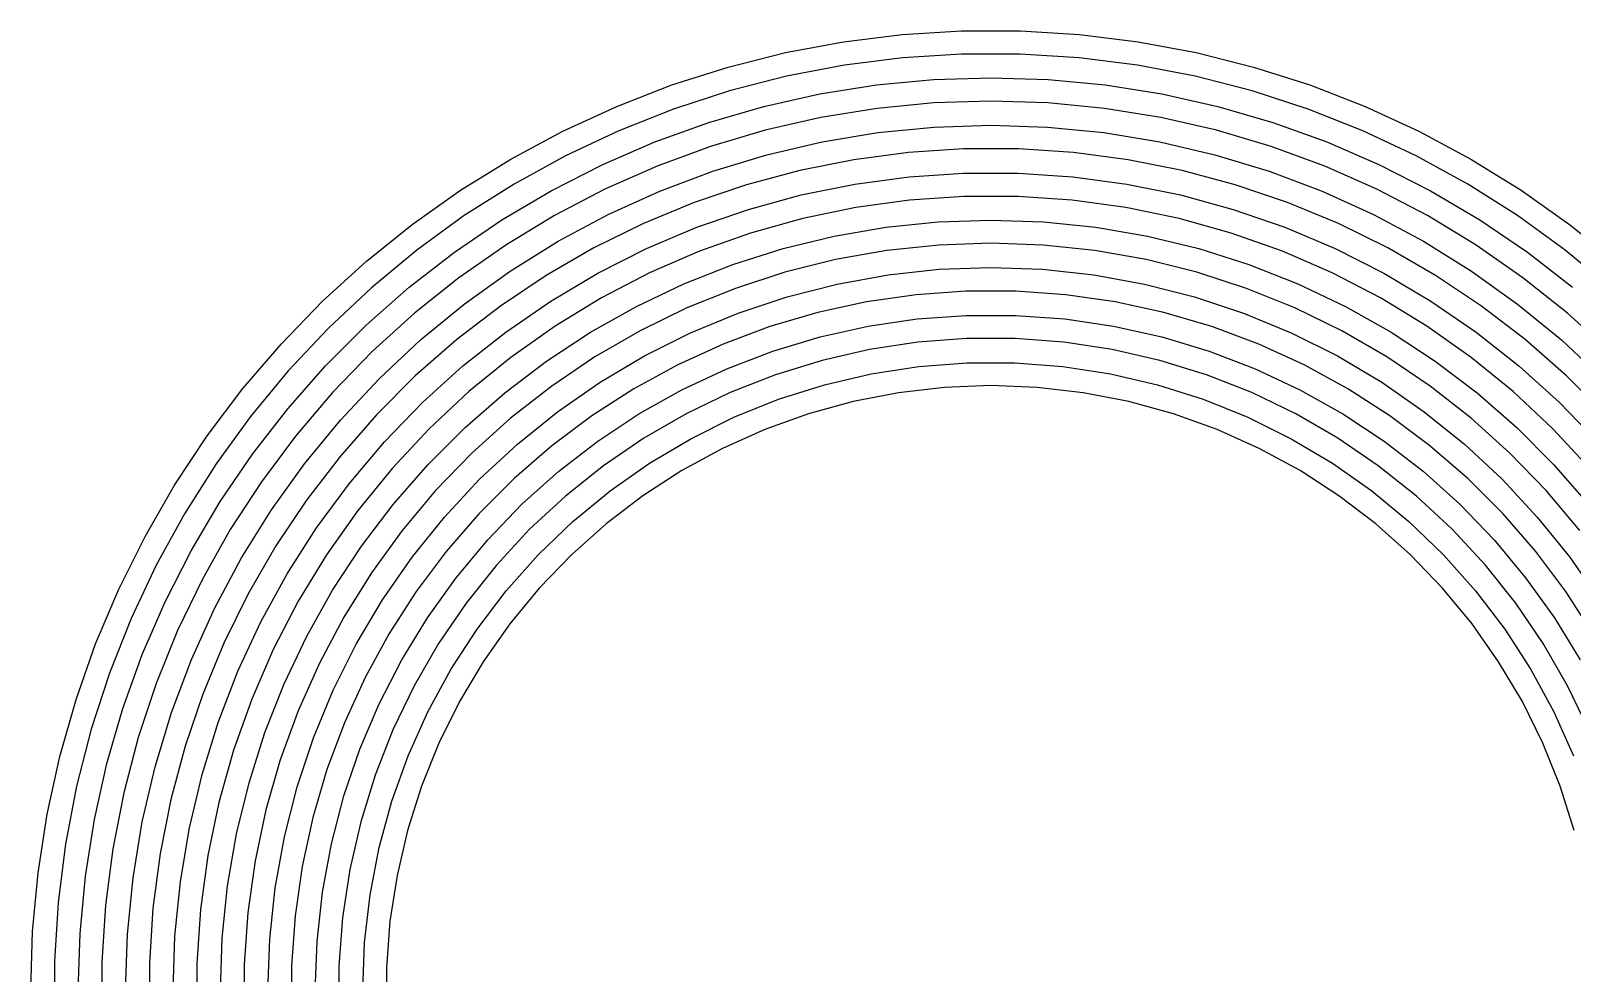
# Model space of a CAD drawing. Extents: x 25 to 275, y -107 to -24.
# Drawn here: x 100.12 to 116.38, y -64.82 to -54.88 of the extents above; entities that cross this region are included whole.
import ezdxf

# ---------------------------------------------------------------- set-up
doc = ezdxf.new("R2010")
doc.units = 0
doc.layers.add('BLACK', color=7, linetype='CONTINUOUS')

msp = doc.modelspace()

# ---------------------------------------------------------------- linework, layer by layer
at = {"layer": 'BLACK', "linetype": 'CONTINUOUS'}
for p, q in [((108.696909, -54.994825), (109.315783, -54.918191)), ((109.315783, -54.918191), (109.9382, -54.879802)), ((109.9382, -54.879802), (110.5618, -54.879802)), ((110.5618, -54.879802), (111.184217, -54.918191)), ((111.184217, -54.918191), (111.803091, -54.994825)), ((108.083928, -55.109411), (108.696909, -54.994825)), ((111.803091, -54.994825), (112.416072, -55.109411)), ((106.884908, -55.450561), (107.479162, -55.261515)), ((107.479162, -55.261515), (108.083928, -55.109411)), ((108.704447, -55.241763), (108.094772, -55.358064)), ((109.320222, -55.163972), (108.704447, -55.241763)), ((109.939666, -55.125), (109.320222, -55.163972)), ((110.560334, -55.125), (109.939666, -55.125)), ((111.179778, -55.163972), (110.560334, -55.125)), ((111.795553, -55.241763), (111.179778, -55.163972)), ((112.405228, -55.358064), (111.795553, -55.241763)), ((112.416072, -55.109411), (113.020838, -55.261515)), ((113.020838, -55.261515), (113.615092, -55.450561)), ((108.094772, -55.358064), (107.493603, -55.512418)), ((109.043668, -55.450896), (109.645641, -55.393993)), ((109.645641, -55.393993), (110.25, -55.375)), ((110.25, -55.375), (110.854359, -55.393993)), ((110.854359, -55.393993), (111.456332, -55.450896)), ((113.006397, -55.512418), (112.405228, -55.358064)), ((106.303418, -55.675832), (106.884908, -55.450561)), ((107.493603, -55.512418), (106.903312, -55.704216)), ((107.85636, -55.677387), (108.446455, -55.545485)), ((108.446455, -55.545485), (109.043668, -55.450896)), ((111.456332, -55.450896), (112.053545, -55.545485)), ((112.053545, -55.545485), (112.64364, -55.677387)), ((113.596688, -55.704216), (113.006397, -55.512418)), ((113.615092, -55.450561), (114.196582, -55.675832)), ((105.736899, -55.936472), (106.303418, -55.675832)), ((106.903312, -55.704216), (106.326228, -55.932699)), ((107.275711, -55.846081), (107.85636, -55.677387)), ((109.050535, -55.697189), (108.456967, -55.793153)), ((109.649033, -55.639453), (109.050535, -55.697189)), ((110.25, -55.620181), (109.649033, -55.639453)), ((110.850967, -55.639453), (110.25, -55.620181)), ((111.449465, -55.697189), (110.850967, -55.639453)), ((112.043033, -55.793153), (111.449465, -55.697189)), ((112.64364, -55.677387), (113.224289, -55.846081)), ((114.173772, -55.932699), (113.596688, -55.704216)), ((114.196582, -55.675832), (114.763101, -55.936472)), ((106.706801, -56.050901), (107.275711, -55.846081)), ((108.456967, -55.793153), (107.870766, -55.926949)), ((109.058948, -55.953066), (109.653196, -55.894537)), ((109.653196, -55.894537), (110.25, -55.875)), ((110.25, -55.875), (110.846804, -55.894537)), ((110.846804, -55.894537), (111.441052, -55.953066)), ((112.629234, -55.926949), (112.043033, -55.793153)), ((113.224289, -55.846081), (113.793199, -56.050901)), ((105.1875, -56.231493), (105.736899, -55.936472)), ((106.326228, -55.932699), (105.764631, -56.196967)), ((106.151874, -56.29104), (106.706801, -56.050901)), ((107.870766, -55.926949), (107.294342, -56.098029)), ((107.888276, -56.185927), (108.469801, -56.050334)), ((108.469801, -56.050334), (109.058948, -55.953066)), ((111.441052, -55.953066), (112.030199, -56.050334)), ((112.030199, -56.050334), (112.611724, -56.185927)), ((113.205658, -56.098029), (112.629234, -55.926949)), ((113.793199, -56.050901), (114.348126, -56.29104)), ((114.735369, -56.196967), (114.173772, -55.932699)), ((114.763101, -55.936472), (115.3125, -56.231493)), ((104.657305, -56.559776), (105.1875, -56.231493)), ((105.764631, -56.196967), (105.220734, -56.495976)), ((107.294342, -56.098029), (106.730063, -56.305689)), ((107.316865, -56.359263), (107.888276, -56.185927)), ((108.803528, -56.23885), (108.233619, -56.352212)), ((109.379632, -56.163004), (108.803528, -56.23885)), ((109.959463, -56.125), (109.379632, -56.163004)), ((110.540537, -56.125), (109.959463, -56.125)), ((111.120368, -56.163004), (110.540537, -56.125)), ((111.696472, -56.23885), (111.120368, -56.163004)), ((112.266381, -56.352212), (111.696472, -56.23885)), ((112.611724, -56.185927), (113.183135, -56.359263)), ((113.769937, -56.305689), (113.205658, -56.098029)), ((115.279266, -56.495976), (114.735369, -56.196967)), ((115.3125, -56.231493), (115.842695, -56.559776)), ((105.613121, -56.565548), (106.151874, -56.29104)), ((106.730063, -56.305689), (106.180249, -56.549075)), ((106.758014, -56.569599), (107.316865, -56.359263)), ((108.233619, -56.352212), (107.672343, -56.502605)), ((109.386675, -56.418316), (109.961796, -56.379817)), ((109.961796, -56.379817), (110.538204, -56.379817)), ((110.538204, -56.379817), (111.113325, -56.418316)), ((112.827657, -56.502605), (112.266381, -56.352212)), ((113.183135, -56.359263), (113.741986, -56.569599)), ((114.319751, -56.549075), (113.769937, -56.305689)), ((114.348126, -56.29104), (114.886879, -56.565548)), ((104.148324, -56.920076), (104.657305, -56.559776)), ((105.220734, -56.495976), (104.696686, -56.828547)), ((105.092667, -56.873344), (105.613121, -56.565548)), ((106.180249, -56.549075), (105.647158, -56.827188)), ((107.672343, -56.502605), (107.122106, -56.689386)), ((108.250551, -56.609957), (108.815409, -56.495144)), ((108.815409, -56.495144), (109.386675, -56.418316)), ((111.113325, -56.418316), (111.684591, -56.495144)), ((111.684591, -56.495144), (112.249449, -56.609957)), ((113.377894, -56.689386), (112.827657, -56.502605)), ((114.852842, -56.827188), (114.319751, -56.549075)), ((114.886879, -56.565548), (115.407333, -56.873344)), ((115.803314, -56.828547), (115.279266, -56.495976)), ((115.842695, -56.559776), (116.351676, -56.920076)), ((106.214116, -56.816036), (106.758014, -56.569599)), ((107.122106, -56.689386), (106.585263, -56.911753)), ((107.694623, -56.762241), (108.250551, -56.609957)), ((109.393038, -56.664048), (108.826171, -56.741963)), ((109.963901, -56.625), (109.393038, -56.664048)), ((110.536099, -56.625), (109.963901, -56.625)), ((111.106962, -56.664048), (110.536099, -56.625)), ((111.673829, -56.741963), (111.106962, -56.664048)), ((112.249449, -56.609957), (112.805377, -56.762241)), ((113.914737, -56.911753), (113.377894, -56.689386)), ((113.741986, -56.569599), (114.285884, -56.816036)), ((104.696686, -56.828547), (104.194555, -57.193367)), ((104.592567, -57.213211), (105.092667, -56.873344)), ((105.647158, -56.827188), (105.132981, -57.138885)), ((105.6875, -57.097518), (106.214116, -56.816036)), ((107.150108, -56.951317), (107.694623, -56.762241)), ((108.265941, -56.85838), (107.714963, -57.012756)), ((108.826171, -56.741963), (108.265941, -56.85838)), ((109.69553, -56.893941), (110.25, -56.875)), ((110.25, -56.875), (110.80447, -56.893941)), ((112.234059, -56.85838), (111.673829, -56.741963)), ((112.785037, -57.012756), (112.234059, -56.85838)), ((112.805377, -56.762241), (113.349892, -56.951317)), ((114.285884, -56.816036), (114.8125, -57.097518)), ((115.367019, -57.138885), (114.852842, -56.827188)), ((115.407333, -56.873344), (115.907433, -57.213211)), ((116.305445, -57.193367), (115.803314, -56.828547)), ((103.66249, -57.311025), (104.148324, -56.920076)), ((106.585263, -56.911753), (106.064113, -57.168756)), ((106.619438, -57.176341), (107.150108, -56.951317)), ((107.714963, -57.012756), (107.175804, -57.204374)), ((108.057901, -57.176297), (108.59692, -57.044942)), ((108.59692, -57.044942), (109.143646, -56.950677)), ((109.143646, -56.950677), (109.69553, -56.893941)), ((110.80447, -56.893941), (111.356354, -56.950677)), ((111.356354, -56.950677), (111.90308, -57.044942)), ((111.90308, -57.044942), (112.442099, -57.176297)), ((113.324196, -57.204374), (112.785037, -57.012756)), ((113.349892, -56.951317), (113.880562, -57.176341)), ((114.435887, -57.168756), (113.914737, -56.911753)), ((116.351676, -56.920076), (116.83751, -57.311025)), ((104.194555, -57.193367), (103.716321, -57.588996)), ((104.114794, -57.58381), (104.592567, -57.213211)), ((105.132981, -57.138885), (104.639831, -57.482885)), ((105.180422, -57.41284), (105.6875, -57.097518)), ((106.064113, -57.168756), (105.560887, -57.459294)), ((106.104982, -57.436307), (106.619438, -57.176341)), ((107.175804, -57.204374), (106.650978, -57.432338)), ((107.529103, -57.34413), (108.057901, -57.176297)), ((109.153344, -57.196886), (108.611697, -57.292393)), ((109.700333, -57.139395), (109.153344, -57.196886)), ((110.25, -57.1202), (109.700333, -57.139395)), ((110.799667, -57.139395), (110.25, -57.1202)), ((111.346656, -57.196886), (110.799667, -57.139395)), ((111.888303, -57.292393), (111.346656, -57.196886)), ((112.442099, -57.176297), (112.970897, -57.34413)), ((113.849022, -57.432338), (113.324196, -57.204374)), ((113.880562, -57.176341), (114.395018, -57.436307)), ((114.939113, -57.459294), (114.435887, -57.168756)), ((114.8125, -57.097518), (115.319578, -57.41284)), ((115.860169, -57.482885), (115.367019, -57.138885)), ((115.907433, -57.213211), (116.385206, -57.58381)), ((116.783679, -57.588996), (116.305445, -57.193367)), ((103.201644, -57.731142), (103.66249, -57.311025)), ((107.012991, -57.547658), (107.529103, -57.34413)), ((108.611697, -57.292393), (108.078033, -57.42545)), ((109.706039, -57.394428), (110.25, -57.375)), ((110.25, -57.375), (110.793961, -57.394428)), ((112.421967, -57.42545), (111.888303, -57.292393)), ((112.970897, -57.34413), (113.487009, -57.547658)), ((104.639831, -57.482885), (104.169735, -57.857775)), ((104.695052, -57.760651), (105.180422, -57.41284)), ((105.560887, -57.459294), (105.077741, -57.782121)), ((105.60904, -57.730054), (106.104982, -57.436307)), ((106.650978, -57.432338), (106.142933, -57.695586)), ((108.078033, -57.42545), (107.55495, -57.59541)), ((108.62919, -57.549255), (109.164849, -57.452612)), ((109.164849, -57.452612), (109.706039, -57.394428)), ((110.793961, -57.394428), (111.335151, -57.452612)), ((111.335151, -57.452612), (111.87081, -57.549255)), ((112.94505, -57.59541), (112.421967, -57.42545)), ((114.357067, -57.695586), (113.849022, -57.432338)), ((114.395018, -57.436307), (114.89096, -57.730054)), ((115.422259, -57.782121), (114.939113, -57.459294)), ((115.319578, -57.41284), (115.804948, -57.760651)), ((116.330265, -57.857775), (115.860169, -57.482885)), ((103.716321, -57.588996), (103.263873, -58.013873)), ((103.661234, -57.983677), (104.114794, -57.58381)), ((106.142933, -57.695586), (105.654036, -57.99289)), ((106.511972, -57.785933), (107.012991, -57.547658)), ((107.55495, -57.59541), (107.044997, -57.801445)), ((107.585336, -57.855758), (108.101789, -57.683866)), ((108.101789, -57.683866), (108.62919, -57.549255)), ((109.461146, -57.662581), (108.93971, -57.737553)), ((109.986601, -57.625), (109.461146, -57.662581)), ((110.513399, -57.625), (109.986601, -57.625)), ((111.038854, -57.662581), (110.513399, -57.625)), ((111.56029, -57.737553), (111.038854, -57.662581)), ((111.87081, -57.549255), (112.398211, -57.683866)), ((112.398211, -57.683866), (112.914664, -57.855758)), ((113.455003, -57.801445), (112.94505, -57.59541)), ((113.487009, -57.547658), (113.988028, -57.785933)), ((114.845964, -57.99289), (114.357067, -57.695586)), ((102.767535, -58.178832), (103.201644, -57.731142)), ((104.169735, -57.857775), (103.724624, -58.262013)), ((104.233469, -58.139462), (104.695052, -57.760651)), ((105.077741, -57.782121), (104.616744, -58.135857)), ((105.133825, -58.056271), (105.60904, -57.730054)), ((106.02838, -58.057842), (106.511972, -57.785933)), ((107.044997, -57.801445), (106.550658, -58.04255)), ((107.082461, -58.064056), (107.585336, -57.855758)), ((108.424952, -57.849531), (107.919493, -57.997947)), ((108.93971, -57.737553), (108.424952, -57.849531)), ((112.075048, -57.849531), (111.56029, -57.737553)), ((112.580507, -57.997947), (112.075048, -57.849531)), ((112.914664, -57.855758), (113.417539, -58.064056)), ((113.949342, -58.04255), (113.455003, -57.801445)), ((113.988028, -57.785933), (114.47162, -58.057842)), ((114.89096, -57.730054), (115.366175, -58.056271)), ((115.883256, -58.135857), (115.422259, -57.782121)), ((115.804948, -57.760651), (116.266531, -58.139462)), ((116.775376, -58.262013), (116.330265, -57.857775)), ((103.263873, -58.013873), (102.838996, -58.466321)), ((103.233677, -58.411234), (103.661234, -57.983677)), ((105.654036, -57.99289), (105.186569, -58.322865)), ((107.919493, -57.997947), (107.42591, -58.182044)), ((108.44785, -58.106679), (108.955837, -57.99352)), ((108.955837, -57.99352), (109.47073, -57.917743)), ((109.47073, -57.917743), (109.989781, -57.879753)), ((109.989781, -57.879753), (110.510219, -57.879753)), ((110.510219, -57.879753), (111.02927, -57.917743)), ((111.02927, -57.917743), (111.544163, -57.99352)), ((111.544163, -57.99352), (112.05215, -58.106679)), ((113.07409, -58.182044), (112.580507, -57.997947)), ((115.313431, -58.322865), (114.845964, -57.99289)), ((102.361809, -58.652396), (102.767535, -58.178832)), ((103.797651, -58.547651), (104.233469, -58.139462)), ((104.616744, -58.135857), (104.179869, -58.518987)), ((104.68146, -58.4135), (105.133825, -58.056271)), ((105.564472, -58.36212), (106.02838, -58.057842)), ((106.550658, -58.04255), (106.074342, -58.317551)), ((106.595726, -58.307698), (107.082461, -58.064056)), ((107.42591, -58.182044), (106.946718, -58.400884)), ((107.949477, -58.256617), (108.44785, -58.106679)), ((109.479706, -58.163448), (108.970963, -58.240128)), ((109.992756, -58.125), (109.479706, -58.163448)), ((110.507244, -58.125), (109.992756, -58.125)), ((111.020294, -58.163448), (110.507244, -58.125)), ((111.529037, -58.240128), (111.020294, -58.163448)), ((112.05215, -58.106679), (112.550523, -58.256617)), ((113.553282, -58.400884), (113.07409, -58.182044)), ((113.417539, -58.064056), (113.904274, -58.307698)), ((114.425658, -58.317551), (113.949342, -58.04255)), ((114.47162, -58.057842), (114.935528, -58.36212)), ((115.366175, -58.056271), (115.81854, -58.4135)), ((116.320131, -58.518987), (115.883256, -58.135857)), ((116.266531, -58.139462), (116.702349, -58.547651)), ((103.724624, -58.262013), (103.306326, -58.693939)), ((105.186569, -58.322865), (104.742709, -58.683972)), ((106.074342, -58.317551), (105.61837, -58.625108)), ((106.127614, -58.585442), (106.595726, -58.307698)), ((107.463379, -58.442533), (107.949477, -58.256617)), ((108.469374, -58.354613), (107.977742, -58.506261)), ((108.970963, -58.240128), (108.469374, -58.354613)), ((112.030626, -58.354613), (111.529037, -58.240128)), ((112.522258, -58.506261), (112.030626, -58.354613)), ((112.550523, -58.256617), (113.036621, -58.442533)), ((113.904274, -58.307698), (114.372386, -58.585442)), ((114.88163, -58.625108), (114.425658, -58.317551)), ((115.757291, -58.683972), (115.313431, -58.322865)), ((102.838996, -58.466321), (102.443367, -58.944555)), ((102.83381, -58.864794), (103.233677, -58.411234)), ((104.253965, -58.800146), (104.68146, -58.4135)), ((105.12241, -58.697346), (105.564472, -58.36212)), ((106.946718, -58.400884), (106.484359, -58.653351)), ((106.992148, -58.663437), (107.463379, -58.442533)), ((107.977742, -58.506261), (107.498818, -58.694225)), ((108.494498, -58.611821), (108.988659, -58.496182)), ((108.988659, -58.496182), (109.490222, -58.418711)), ((109.490222, -58.418711), (109.996244, -58.379862)), ((109.996244, -58.379862), (110.503756, -58.379862)), ((110.503756, -58.379862), (111.009778, -58.418711)), ((111.009778, -58.418711), (111.511341, -58.496182)), ((111.511341, -58.496182), (112.005502, -58.611821)), ((113.001182, -58.694225), (112.522258, -58.506261)), ((113.036621, -58.442533), (113.507852, -58.663437)), ((114.015641, -58.653351), (113.553282, -58.400884)), ((114.935528, -58.36212), (115.37759, -58.697346)), ((115.81854, -58.4135), (116.246035, -58.800146)), ((101.986006, -59.15004), (102.361809, -58.652396)), ((103.389462, -58.983469), (103.797651, -58.547651)), ((104.179869, -58.518987), (103.768987, -58.929869)), ((105.61837, -58.625108), (105.184962, -58.963723)), ((105.680508, -58.895873), (106.127614, -58.585442)), ((106.484359, -58.653351), (106.041189, -58.938159)), ((106.5383, -58.918149), (106.992148, -58.663437)), ((108.010638, -58.764947), (108.494498, -58.611821)), ((109.76164, -58.639037), (109.276146, -58.695085)), ((110.25, -58.620318), (109.76164, -58.639037)), ((110.73836, -58.639037), (110.25, -58.620318)), ((111.223854, -58.695085), (110.73836, -58.639037)), ((112.005502, -58.611821), (112.489362, -58.764947)), ((113.507852, -58.663437), (113.9617, -58.918149)), ((114.458811, -58.938159), (114.015641, -58.653351)), ((114.372386, -58.585442), (114.819492, -58.895873)), ((115.315038, -58.963723), (114.88163, -58.625108)), ((116.731013, -58.929869), (116.320131, -58.518987)), ((103.306326, -58.693939), (102.916562, -59.151779)), ((103.853251, -59.214482), (104.253965, -58.800146)), ((104.742709, -58.683972), (104.324526, -59.074526)), ((104.704256, -59.061958), (105.12241, -58.697346)), ((107.498818, -58.694225), (107.03528, -58.917453)), ((107.53992, -58.954664), (108.010638, -58.764947)), ((108.796367, -58.788133), (108.325119, -58.917634)), ((109.276146, -58.695085), (108.796367, -58.788133)), ((111.703633, -58.788133), (111.223854, -58.695085)), ((112.174881, -58.917634), (111.703633, -58.788133)), ((112.489362, -58.764947), (112.96008, -58.954664)), ((113.46472, -58.917453), (113.001182, -58.694225)), ((115.37759, -58.697346), (115.795744, -59.061958)), ((116.175474, -59.074526), (115.757291, -58.683972)), ((116.246035, -58.800146), (116.646749, -59.214482)), ((102.443367, -58.944555), (102.078547, -59.446686)), ((102.463211, -59.342567), (102.83381, -58.864794)), ((103.010651, -59.445052), (103.389462, -58.983469)), ((103.768987, -58.929869), (103.385857, -59.366744)), ((105.184962, -58.963723), (104.776231, -59.331746)), ((105.256687, -59.237409), (105.680508, -58.895873)), ((106.041189, -58.938159), (105.619466, -59.253857)), ((106.104255, -59.205311), (106.5383, -58.918149)), ((107.03528, -58.917453), (106.58972, -59.174698)), ((107.085106, -59.179856), (107.53992, -58.954664)), ((108.325119, -58.917634), (107.865166, -59.082829)), ((112.634834, -59.082829), (112.174881, -58.917634)), ((112.96008, -58.954664), (113.414894, -59.179856)), ((113.91028, -59.174698), (113.46472, -58.917453)), ((113.9617, -58.918149), (114.395745, -59.205311)), ((114.880534, -59.253857), (114.458811, -58.938159)), ((114.819492, -58.895873), (115.243313, -59.237409)), ((115.723769, -59.331746), (115.315038, -58.963723)), ((101.641552, -59.669874), (101.986006, -59.15004)), ((102.916562, -59.151779), (102.556933, -59.633649)), ((104.324526, -59.074526), (103.933972, -59.492709)), ((104.311958, -59.454256), (104.704256, -59.061958)), ((107.865166, -59.082829), (107.419209, -59.282749)), ((113.080791, -59.282749), (112.634834, -59.082829)), ((115.795744, -59.061958), (116.188042, -59.454256)), ((116.566028, -59.492709), (116.175474, -59.074526)), ((103.481105, -59.654657), (103.853251, -59.214482)), ((104.858311, -59.608311), (105.256687, -59.237409)), ((105.619466, -59.253857), (105.221339, -59.598837)), ((105.69233, -59.523389), (106.104255, -59.205311)), ((106.58972, -59.174698), (106.164629, -59.464519)), ((106.648865, -59.439204), (107.085106, -59.179856)), ((107.419209, -59.282749), (106.989863, -59.516219)), ((113.510137, -59.516219), (113.080791, -59.282749)), ((113.414894, -59.179856), (113.851135, -59.439204)), ((114.335371, -59.464519), (113.91028, -59.174698)), ((114.395745, -59.205311), (114.80767, -59.523389)), ((115.278661, -59.598837), (114.880534, -59.253857)), ((115.243313, -59.237409), (115.641689, -59.608311)), ((102.078547, -59.446686), (101.745976, -59.970734)), ((102.123344, -59.842667), (102.463211, -59.342567)), ((102.66284, -59.930422), (103.010651, -59.445052)), ((103.385857, -59.366744), (103.032121, -59.827741)), ((103.933972, -59.492709), (103.572865, -59.936569)), ((103.947346, -59.87241), (104.311958, -59.454256)), ((104.776231, -59.331746), (104.394167, -59.727385)), ((106.164629, -59.464519), (105.762386, -59.785298)), ((106.233757, -59.731185), (106.648865, -59.439204)), ((113.851135, -59.439204), (114.266243, -59.731185)), ((114.737614, -59.785298), (114.335371, -59.464519)), ((116.105833, -59.727385), (115.723769, -59.331746)), ((116.188042, -59.454256), (116.552654, -59.87241)), ((102.556933, -59.633649), (102.228916, -60.137572)), ((103.139192, -60.118706), (103.481105, -59.654657)), ((104.487409, -60.006687), (104.858311, -59.608311)), ((105.221339, -59.598837), (104.848837, -59.971339)), ((105.304721, -59.870688), (105.69233, -59.523389)), ((106.989863, -59.516219), (106.57965, -59.781871)), ((113.92035, -59.781871), (113.510137, -59.516219)), ((114.80767, -59.523389), (115.195279, -59.870688)), ((115.651163, -59.971339), (115.278661, -59.598837)), ((115.641689, -59.608311), (116.012591, -60.006687)), ((101.329752, -60.209928), (101.641552, -59.669874)), ((104.394167, -59.727385), (104.040633, -60.148711)), ((105.762386, -59.785298), (105.385239, -60.135239)), ((105.842217, -60.054085), (106.233757, -59.731185)), ((106.57965, -59.781871), (106.190976, -60.078144)), ((114.309024, -60.078144), (113.92035, -59.781871)), ((114.266243, -59.731185), (114.657783, -60.054085)), ((115.114761, -60.135239), (114.737614, -59.785298)), ((116.459367, -60.148711), (116.105833, -59.727385)), ((101.745976, -59.970734), (101.446967, -60.514631)), ((101.815548, -60.363121), (102.123344, -59.842667)), ((102.347518, -60.4375), (102.66284, -59.930422)), ((103.032121, -59.827741), (102.709294, -60.310887)), ((103.572865, -59.936569), (103.24289, -60.404036)), ((103.61212, -60.314472), (103.947346, -59.87241)), ((104.848837, -59.971339), (104.503857, -60.369466)), ((104.943498, -60.245353), (105.304721, -59.870688)), ((115.195279, -59.870688), (115.556502, -60.245353)), ((115.996143, -60.369466), (115.651163, -59.971339)), ((102.228916, -60.137572), (101.933859, -60.661475)), ((102.829036, -60.604556), (103.139192, -60.118706)), ((104.145873, -60.430508), (104.487409, -60.006687)), ((105.385239, -60.135239), (105.035298, -60.512386)), ((105.476544, -60.40601), (105.842217, -60.054085)), ((106.190976, -60.078144), (105.826121, -60.403301)), ((114.673879, -60.403301), (114.309024, -60.078144)), ((114.657783, -60.054085), (115.023456, -60.40601)), ((115.464702, -60.512386), (115.114761, -60.135239)), ((116.012591, -60.006687), (116.354127, -60.430508)), ((101.051789, -60.768152), (101.329752, -60.209928)), ((104.040633, -60.148711), (103.71735, -60.593672)), ((104.610588, -60.645387), (104.943498, -60.245353)), ((115.556502, -60.245353), (115.889412, -60.645387)), ((101.54104, -60.901874), (101.815548, -60.363121)), ((102.066036, -60.964116), (102.347518, -60.4375)), ((102.709294, -60.310887), (102.418756, -60.814113)), ((103.24289, -60.404036), (102.945586, -60.892933)), ((103.307842, -60.77838), (103.61212, -60.314472)), ((103.835442, -60.877614), (104.145873, -60.430508)), ((104.503857, -60.369466), (104.188159, -60.791189)), ((105.138884, -60.784894), (105.476544, -60.40601)), ((105.826121, -60.403301), (105.487228, -60.755434)), ((115.012772, -60.755434), (114.673879, -60.403301)), ((115.023456, -60.40601), (115.361116, -60.784894)), ((116.311841, -60.791189), (115.996143, -60.369466)), ((116.354127, -60.430508), (116.664558, -60.877614)), ((101.446967, -60.514631), (101.182699, -61.076228)), ((102.552025, -61.110038), (102.829036, -60.604556)), ((103.71735, -60.593672), (103.425893, -61.0601)), ((105.035298, -60.512386), (104.714519, -60.914629)), ((115.785481, -60.914629), (115.464702, -60.512386)), ((100.808719, -61.342428), (101.051789, -60.768152)), ((101.933859, -60.661475), (101.672975, -61.203206)), ((103.035933, -61.261972), (103.307842, -60.77838)), ((104.188159, -60.791189), (103.903351, -61.234359)), ((104.307766, -61.068655), (104.610588, -60.645387)), ((104.831218, -61.188514), (105.138884, -60.784894)), ((105.487228, -60.755434), (105.176284, -61.132475)), ((115.323716, -61.132475), (115.012772, -60.755434)), ((115.361116, -60.784894), (115.668782, -61.188514)), ((115.889412, -60.645387), (116.192234, -61.068655)), ((116.596649, -61.234359), (116.311841, -60.791189)), ((101.300901, -61.456801), (101.54104, -60.901874)), ((102.418756, -60.814113), (102.161753, -61.335263)), ((102.945586, -60.892933), (102.682338, -61.400978)), ((103.557698, -61.345726), (103.835442, -60.877614)), ((104.714519, -60.914629), (104.424698, -61.33972)), ((116.075302, -61.33972), (115.785481, -60.914629)), ((101.182699, -61.076228), (100.954216, -61.653312)), ((101.819599, -61.508014), (102.066036, -60.964116)), ((102.309395, -61.632893), (102.552025, -61.110038)), ((103.425893, -61.0601), (103.167683, -61.545723)), ((104.036648, -61.512898), (104.307766, -61.068655)), ((116.192234, -61.068655), (116.463352, -61.512898)), ((101.672975, -61.203206), (101.447336, -61.760538)), ((102.797658, -61.762991), (103.035933, -61.261972)), ((103.903351, -61.234359), (103.650884, -61.696718)), ((104.555351, -61.614501), (104.831218, -61.188514)), ((105.176284, -61.132475), (104.895115, -61.532212)), ((115.604885, -61.532212), (115.323716, -61.132475)), ((115.668782, -61.188514), (115.944649, -61.614501)), ((100.601462, -61.930579), (100.808719, -61.342428)), ((102.161753, -61.335263), (101.939386, -61.872106)), ((102.682338, -61.400978), (102.454374, -61.925804)), ((103.314056, -61.832461), (103.557698, -61.345726)), ((104.424698, -61.33972), (104.167453, -61.78528)), ((116.332547, -61.78528), (116.075302, -61.33972)), ((101.096081, -62.025711), (101.300901, -61.456801)), ((101.609263, -62.066865), (101.819599, -61.508014)), ((103.167683, -61.545723), (102.943977, -62.048175)), ((103.798681, -61.975746), (104.036648, -61.512898)), ((104.895115, -61.532212), (104.645371, -61.952299)), ((115.854629, -61.952299), (115.604885, -61.532212)), ((100.954216, -61.653312), (100.762418, -62.243603)), ((101.447336, -61.760538), (101.257869, -62.331183)), ((102.102229, -62.170786), (102.309395, -61.632893)), ((102.59413, -62.279103), (102.797658, -61.762991)), ((103.650884, -61.696718), (103.432044, -62.17591)), ((104.312903, -62.060356), (104.555351, -61.614501)), ((115.944649, -61.614501), (116.187097, -62.060356)), ((100.430806, -62.530374), (100.601462, -61.930579)), ((101.939386, -61.872106), (101.752605, -62.422343)), ((102.454374, -61.925804), (102.262756, -62.464963)), ((103.105758, -62.335336), (103.314056, -61.832461)), ((104.167453, -61.78528), (103.944225, -62.248818)), ((116.555775, -62.248818), (116.332547, -61.78528)), ((100.927387, -62.60636), (101.096081, -62.025711)), ((101.435927, -62.638276), (101.609263, -62.066865)), ((102.943977, -62.048175), (102.755865, -62.565008)), ((103.595135, -62.45473), (103.798681, -61.975746)), ((104.105296, -62.523462), (104.312903, -62.060356)), ((104.645371, -61.952299), (104.428517, -62.390272)), ((116.071483, -62.390272), (115.854629, -61.952299)), ((116.187097, -62.060356), (116.394704, -62.523462)), ((100.762418, -62.243603), (100.608064, -62.844772)), ((101.931453, -62.721315), (102.102229, -62.170786)), ((103.432044, -62.17591), (103.247947, -62.669493)), ((103.944225, -62.248818), (103.756261, -62.727742)), ((101.257869, -62.331183), (101.105353, -62.912794)), ((102.426297, -62.807901), (102.59413, -62.279103)), ((102.933866, -62.851789), (103.105758, -62.335336)), ((104.428517, -62.390272), (104.245826, -62.84356)), ((116.254174, -62.84356), (116.071483, -62.390272)), ((100.297397, -63.139536), (100.430806, -62.530374)), ((101.752605, -62.422343), (101.602212, -62.983619)), ((102.262756, -62.464963), (102.10838, -63.015941)), ((102.755865, -62.565008), (102.604264, -63.093704)), ((103.427096, -62.947294), (103.595135, -62.45473)), ((103.933749, -63.001101), (104.105296, -62.523462)), ((100.795485, -63.196455), (100.927387, -62.60636)), ((101.300334, -63.219801), (101.435927, -62.638276)), ((101.79783, -63.282021), (101.931453, -62.721315)), ((103.247947, -62.669493), (103.099531, -63.174952)), ((103.756261, -62.727742), (103.604613, -63.219374)), ((100.608064, -62.844772), (100.491763, -63.454447)), ((102.294942, -63.34692), (102.426297, -62.807901)), ((102.799255, -63.37919), (102.933866, -62.851789)), ((104.245826, -62.84356), (104.098369, -63.309502)), ((116.401631, -63.309502), (116.254174, -62.84356)), ((101.105353, -62.912794), (100.990414, -63.502982)), ((101.602212, -62.983619), (101.48885, -63.553528)), ((102.10838, -63.015941), (101.991963, -63.576171)), ((103.295459, -63.45081), (103.427096, -62.947294)), ((103.799268, -63.490471), (103.933749, -63.001101)), ((100.201742, -63.755756), (100.297397, -63.139536)), ((100.700896, -63.793668), (100.795485, -63.196455)), ((101.203066, -63.808948), (101.300334, -63.219801)), ((102.604264, -63.093704), (102.489912, -63.631687)), ((103.099531, -63.174952), (102.987553, -63.68971)), ((103.604613, -63.219374), (103.490128, -63.720963)), ((101.701957, -63.8504), (101.79783, -63.282021)), ((102.200677, -63.893646), (102.294942, -63.34692)), ((102.702612, -63.914849), (102.799255, -63.37919)), ((104.098369, -63.309502), (103.987013, -63.785365)), ((100.491763, -63.454447), (100.413972, -64.070222)), ((100.990414, -63.502982), (100.913524, -64.099321)), ((101.48885, -63.553528), (101.413004, -64.129632)), ((103.200929, -63.962592), (103.295459, -63.45081)), ((103.702642, -63.988698), (103.799268, -63.490471)), ((101.991963, -63.576171), (101.914048, -64.143038)), ((102.489912, -63.631687), (102.413366, -64.176337)), ((102.987553, -63.68971), (102.912581, -64.211146)), ((100.144204, -64.376696), (100.201742, -63.755756)), ((100.643993, -64.395641), (100.700896, -63.793668)), ((101.144537, -64.403196), (101.203066, -63.808948)), ((101.644261, -64.423914), (101.701957, -63.8504)), ((103.490128, -63.720963), (103.413448, -64.229706)), ((103.987013, -63.785365), (103.912411, -64.268356)), ((102.143941, -64.44553), (102.200677, -63.893646)), ((102.644428, -64.456039), (102.702612, -63.914849)), ((103.144007, -64.479908), (103.200929, -63.962592)), ((103.644439, -64.492861), (103.702642, -63.988698)), ((100.413972, -64.070222), (100.375, -64.689666)), ((100.913524, -64.099321), (100.875, -64.699362)), ((101.413004, -64.129632), (101.375, -64.709463)), ((101.914048, -64.143038), (101.875, -64.713901)), ((102.413366, -64.176337), (102.375, -64.724999)), ((102.912581, -64.211146), (102.875, -64.736601)), ((103.413448, -64.229706), (103.375, -64.742756)), ((103.912411, -64.268356), (103.875, -64.755641)), ((100.125, -65), (100.144204, -64.376696)), ((100.625, -65), (100.643993, -64.395641)), ((101.125, -65), (101.144537, -64.403196)), ((101.625, -65), (101.644261, -64.423914)), ((102.125, -65), (102.143941, -64.44553)), ((102.625, -65), (102.644428, -64.456039)), ((103.125, -65), (103.144007, -64.479908)), ((103.625, -65), (103.644439, -64.492861)), ((100.375, -64.689666), (100.375, -65)), ((100.875, -64.699362), (100.875, -65)), ((101.375, -64.709463), (101.375, -65)), ((101.875, -64.713901), (101.875, -65)), ((102.375, -64.724999), (102.375, -65)), ((102.875, -64.736601), (102.875, -65)), ((103.375, -64.742756), (103.375, -65)), ((103.875, -64.755641), (103.875, -65))]:
    msp.add_line(p, q, dxfattribs=at)

doc.saveas('drawing.dxf')
